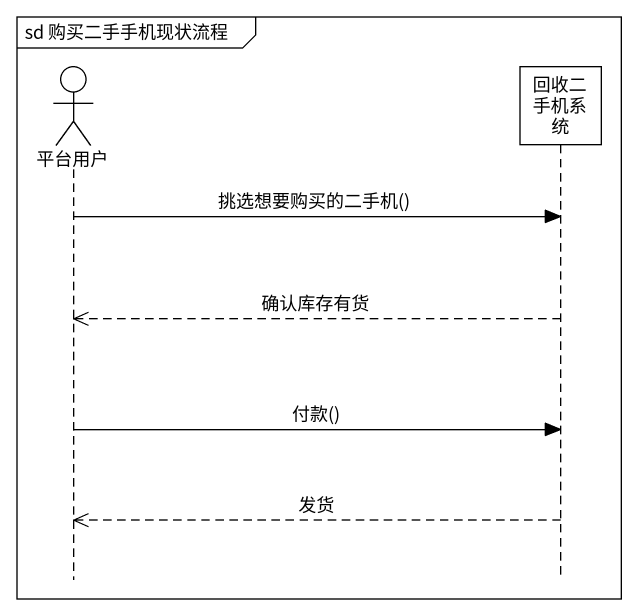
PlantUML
@startuml
mainframe sd 购买二手手机现状流程
hide footbox
actor 平台用户
participant 回收二手机系统

平台用户 -> 回收二手机系统 : 挑选想要购买的二手机()
回收二手机系统 -->> 平台用户 : 确认库存有货
平台用户 -> 回收二手机系统 : 付款()
回收二手机系统 -->> 平台用户 : 发货
@enduml
